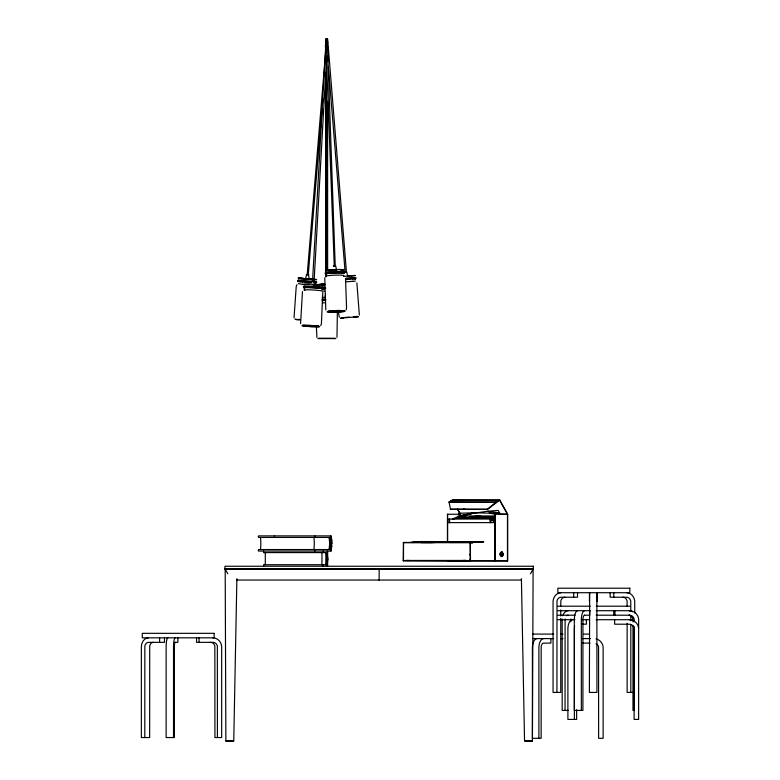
<?xml version="1.0" encoding="UTF-8"?>
<svg xmlns="http://www.w3.org/2000/svg" width="780" height="780" viewBox="0 0 780 780"><rect width="100%" height="100%" fill="white"/><g stroke="black" fill="none" stroke-linecap="round" stroke-linejoin="round"><path stroke-width="1.17" d="M589.426 601.409L589.485 592.712M596.924 601.409L596.983 592.712M521.41 578.731L524.54 740.893L532.418 741L533.101 569.215L523.312 569.049M596.934 600.941L597.158 592.712M326.723 559.855L326.557 552.591A10.111 0.877 -90 0 1 326.469 564.73L326.723 559.855L327.805 559.942M326.683 562.175L327.746 562.536L327.317 552.591A1.531 1.365 -9.9 0 0 327.376 551.08L327.795 559.972M234.985 569.049L225.196 569.215L225.878 741L233.756 740.893L236.886 578.731M329.969 549.559L330.661 543.484L329.969 537.42M326.713 561.034L327.464 561.034L327.376 566.251A1.531 1.365 9.9 0 0 327.308 564.73L327.395 563.277L326.635 563.277M313.121 280.8L312.565 280.722L325.972 41.701L327.619 41.866L327.415 44.294M313.511 280.741L314.106 280.858L326.586 57.554M327.2 46.634L327.473 41.779L326.869 41.828M315.101 284.944C307.067 283.861 322.842 286.026 315.12 284.564M318.61 285.256L317.011 284.719M330.681 537.42L258.531 537.42L258.209 536.659L258.531 535.899L330.935 535.899A1.531 1.287 -34.4 0 1 330.681 537.42L331.373 543.484L330.681 549.559L258.531 549.559L258.219 550.456L258.531 551.08L330.935 551.08L331.909 544.83L330.632 544.684M301.821 278.889L301.86 278.187L298.058 278.041L312.039 279.425M300.583 278.509L303.449 278.655L300.797 278.07M307.193 274.667L326.488 41.701M302.728 278.177L307.349 279.415L302.708 278.665M308.256 274.755L322.13 108.576M322.53 103.73L322.93 98.875M324.821 75.826L325.026 73.408M311.259 279.698L311.308 278.928L312.926 279.094L312.877 279.796M314.135 279.62L315.208 279.445L314.155 279.474M565.091 618.94L565.042 710.424M570.882 618.94L570.833 621.826M324.997 297.59L325.562 294.216M308.471 274.755L309.231 279.328L305.487 279.026L306.599 274.609L307.72 274.735M359.356 315.013L356.869 282.877M324.763 277.807L325.806 309.943M314.847 537.42L314.847 535.899M314.847 551.08L314.847 549.559M302.474 291.535L300.573 323.661M336.979 337.243L337.369 311.825M346.106 310.031L346.573 308.051L345.52 278.509M323.281 552.591L323.281 551.08M323.281 566.251L323.281 564.73M320.775 325.601L321.418 323.671L322.784 292.402M296.907 284.68L296.215 286.601L294.04 317.86M530.478 573.768L533.179 569.068L225.118 569.068L227.819 573.768M450.508 509.399L449.056 502.018L452.361 499.98L499.775 500.058L487.5 509.399L450.352 509.242L487.354 509.242L496.334 501.94L499.775 500.058L507.653 514.254L507.653 560.859L447.437 560.859M263.572 551.08L263.572 552.591L327.317 552.591M331.646 547.531L330.447 547.004M452.429 500.224L499.629 500.224L507.468 514.254L507.468 560.859M507.468 514.254L499.142 514.088M507.653 560.859L403.231 560.596L403.504 542.441L474.523 542.392L470.34 542.266M331.783 546.215L330.564 545.864M325.738 41.769C326.986 40.872 324.392 46.215 325.738 47.834M327.239 44.187L327.444 41.788M318.63 284.875L319.878 285.041C314.983 283.93 332.534 284.407 321.165 284.31M331.88 542.188L330.632 542.295M449.212 502.183L496.411 502.183L449.056 502.018L451.63 500.711M334.279 266.194L325.728 39.088L326.284 39.02L327.229 39.029L335.224 266.116M334.376 266.068L333.44 266.146L334.201 266.077M334.952 266.146L335.702 266.068L336.609 270.523M342.556 269.939C337.096 269.363 344.672 270.29 341.513 270.26M462.091 517.462L472.602 513.386L487.578 511.27L498.206 510.412L499.629 512.918L494.842 513.601M312.565 280.722L313.121 280.712M313.687 280.751L314.438 280.829L313.843 280.771M175.237 642.33L175.1 642.379A4.865 0.887 -90 0 0 174.349 646.064L174.33 737.548L166.14 737.548L166.14 646.133A9.37 1.706 -90 0 1 167.836 637.835M521.586 580.037L236.74 580.037M473.986 512.782L458.533 513.289L459.966 515.95L473.986 512.782L499.785 513.435M327.142 270.348L336.755 269.977L330.788 269.87M472.602 513.386L458.123 515.99L458.669 517.783M584.659 615.206L584.405 615.245A4.865 1.706 -90 0 0 582.943 618.94L582.913 710.424L574.314 710.424L574.314 619.008A9.37 3.295 -90 0 1 577.59 610.701M306.979 274.638L306.637 274.619M308.812 274.794L308.1 274.745M298.223 279.864L311.883 281.297M305.487 279.026L306.033 279.035M298.165 280.605L297.473 280.625L298.155 280.751M298.467 281.385L297.785 281.404L298.457 281.522M298.282 283.627L302.435 284.271M313.755 282.155L316.875 282.214L315.247 282.224M467.317 517.491L480.48 515.629M449.163 522.649L448.968 519.08L449.494 519.022L449.699 522.629M453.034 518.632L452.41 518.7L454.828 518.7M490.756 522.629L490.561 519.022L490.025 519.08L490.23 522.649M568.181 615.206L567.723 615.245A4.865 3.091 -90 0 0 566.65 615.771M325.757 39.098L327.649 39L346.447 272.025L344.565 272.171M328.399 67.031L345.121 272.132M355.144 277.349L346.135 278.08M355.397 281.083L352.765 281.297M351.517 275.759L355.31 275.447L348.007 276.032M347.636 276.442L346.778 271.996L346.183 272.044M352.784 278.294L355.563 278.06L354.276 278.158M352.589 279.055L355.261 278.84L354.334 278.909M355.066 316.622L357.474 316.417L353.369 316.758M343.57 276.403L352.579 275.662M348.611 278.626L353.057 278.265M346.193 278.821L348.699 278.626M346.252 279.572L352.852 279.035M346.437 281.814L352.774 281.297M345.169 317.401L349.274 317.09M342.956 317.967L355.641 316.933M153.416 642.33L152.87 642.379A4.865 3.705 -90 0 0 149.711 646.064L149.653 737.548L141.365 737.548L141.365 646.133A9.37 7.127 -90 0 1 148.444 637.835M326.45 42.764L326.372 39.107M305.516 284.339L309.173 284.281M318.718 326.323L302.572 325.299L310.801 325.299M326.157 39.117L327.21 39.02M565.012 597.207L564.389 597.256A4.865 4.183 -90 0 0 560.83 600.941L560.761 606.265M334.279 266.038L335.371 266.029M492.619 518.329L495.017 518.242M490.513 519.422L492.911 519.343M225.859 741L233.756 740.893M225.205 569.215L237.071 569.049M334.766 266.048L335.663 266.048M420.937 541.525L482.927 541.759L419.981 541.622L431.213 541.846M424.788 541.798L419.971 541.808L483.834 541.827L470.613 541.603M421.892 542.422L410.933 542.432L414.268 542.49M431.476 542.51L411.976 542.344M449.748 542.49L472.894 542.461L469.404 542.383M420.937 542.617L434.197 542.597M470.34 542.539L472.758 542.539L470.389 542.5M326.498 59.309L327.619 59.309M322.198 297.209L324.841 297.59M322.198 299.081L324.451 299.081M322.003 299.832L326.03 299.832M322.198 300.583L324.548 300.583M322.374 302.835L324.548 302.835M318.649 338.227L335.098 338.227M317.879 338.598L335.868 338.598M460.268 514.254L447.437 514.254L447.437 541.739M507.653 514.254L494.822 514.254L494.822 560.859M459.966 515.95L462.374 515.95M469.628 515.95L494.988 515.95M456.154 517.12L494.803 517.12M454.058 518.222L495.115 518.222M454.818 518.271L494.647 518.271M448.968 519.08L490.561 519.022M490.123 519.373L493.74 519.373L493.925 521.761M447.437 522.62L495.007 522.62M330.077 537.839L330.788 537.839A1.268 0.663 -12.8 0 0 331.217 537.001L330.935 535.899M330.281 538.873L330.993 538.873A1.268 0.536 -9.8 0 0 331.461 538.19L331.217 537.001M330.447 539.975L331.675 539.663L331.461 538.19M330.564 541.115L331.831 540.881L331.646 539.448M419.65 542.168L416.072 541.973L422.058 541.973M422.848 542.061L414.424 542.071L474.63 542.197L469.823 542.081M469.95 541.954L473.275 542.139L413.332 542.158L474.513 542.275L470.252 542.188M403.231 542.714L472.816 542.656L470.389 542.597M330.661 543.484L331.929 543.484M330.281 548.106L330.993 548.106A1.268 0.536 9.8 0 1 331.461 548.788M330.077 549.139L330.788 549.139A1.268 0.663 12.8 0 1 331.217 549.978M326.586 553.01L327.337 553.01A1.268 0.702 -3.3 0 0 327.454 552.172M326.635 554.044L327.395 554.044A1.268 0.575 -2.5 0 0 327.512 553.361M326.683 555.145L327.629 554.658M326.713 556.286L327.659 555.965M326.723 557.466L327.61 557.291M326.732 558.665L327.805 558.665M465.787 560.44L405.951 560.459L409.734 560.537M326.586 564.31L327.337 564.31A1.268 0.702 3.3 0 1 327.454 565.149M327.317 564.73L263.572 564.73L263.572 566.251M224.952 568.717L533.344 568.717M557.875 606.206L590.333 606.206M596.203 606.206L629.801 606.206M557.875 610.701L590.333 610.701M596.203 610.701L629.801 610.701M557.846 615.206L575.104 615.206M584.522 615.206L589.768 615.206L589.768 610.701M596.183 615.206L629.821 615.206M557.846 619.7L574.86 619.7M582.192 619.7L589.134 619.7M596.183 619.7L629.821 619.7M582.056 624.195L586.385 624.195L586.385 619.7M532.896 634.091L553.644 634.091M560.683 634.091L563.033 634.091M583.781 634.091L589.505 634.091M532.896 638.596L553.644 638.596M560.683 638.596L563.033 638.596M582.524 638.596L590.431 638.596M174.72 642.33L177.879 642.33L177.879 637.835M582.777 643.091L590.05 643.091M633.808 692.425L627.13 692.425L627.13 623.249M568.513 710.424L562.185 710.424L562.185 619.008M524.54 740.893L532.438 741M416.072 541.973L422.156 541.993M441.626 542.051L473.275 542.139M422.087 542.266L413.624 542.246L418.129 542.441M445.048 542.334L471.637 542.402L469.462 542.315M300.622 278.128L299.569 278.158L301.85 278.519M297.804 280.576L298.779 280.585M314.857 282.935L316.436 282.935L315.198 282.692M296.244 319.264L295.025 319.303L296.887 319.576M521.216 569.049L533.091 569.215M420.215 541.71L432.617 541.925M471.724 541.72L482.284 541.954M463.398 560.43L467.181 560.508M490.581 520.63L495.349 520.767M415.204 542.256L421.483 542.441M322.784 285.363C328.614 286.25 317.382 284.944 322.793 285.733M326.498 41.798L326.079 41.72M313.969 279.542L316.709 279.572L313.989 279.152M313.823 281.414L316.241 281.336M313.697 282.906L315.178 282.974M298.204 319.39L299.9 319.488M629.314 615.206L630.035 615.245A4.865 4.797 -90 0 1 634.12 618.94L634.198 621.826M313.609 280.722L312.224 280.693L313.316 280.829M210.259 642.33L210.941 642.379A4.865 4.583 -90 0 1 214.851 646.064L214.929 737.548L221.666 737.548L221.666 646.133A9.37 8.834 -90 0 0 212.891 637.835M303.449 278.655L305.341 278.782M309.397 279.201L312.907 279.425L309.387 279.123M312.01 282.067L302.308 281.268M309.416 282.613L311.766 282.789M622.82 597.207L623.444 597.256A4.865 4.241 -90 0 1 627.062 600.941L627.13 606.265M307.437 274.638L308.012 274.755M307.349 279.415L312.058 278.947M307.154 281.707L309.67 281.902M307.096 282.438L309.514 282.633M304.688 282.233L307.096 282.448M302.435 282.029L304.785 282.233M302.435 284.271L304.6 284.476M300.3 281.063L302.494 281.278M300.505 281.824L302.62 282.029M297.648 319.702L299.89 319.907M308.675 279.25L309.231 279.328M298.76 280.878L300.563 281.073M299.023 281.639L300.768 281.834M296.224 319.527L298.194 319.732M316.612 325.767L318.727 326.089M487.578 511.27L499.629 512.918M297.794 280.722L299.091 280.898M298.096 281.502L299.344 281.668M489.109 512.782L495.612 514.508M339.281 317.158L338.305 311.698M457.616 509.077L460.415 514.088M457.47 509.242L459.712 513.25M316.914 337.496L316.378 326.05M327.522 56.111L327.912 60.967M331.783 540.764L331.89 543.484M502.846 552.952L502.925 555.331M502.271 551.704L502.437 556.52M501.482 551.85L501.637 556.686M469.979 554.2L469.979 555.077M470.008 559.211L470.008 559.962M327.288 101.186L327.444 269.753M325.767 73.3L325.952 270.972M325.952 273.39L325.952 277.036M634.725 613.041L634.725 601.01A9.37 8.171 -90 0 0 626.603 592.712M634.198 626.681L634.198 710.424L632.97 710.424L632.97 625.472M632.97 621.826L632.892 618.94A4.865 4.797 -90 0 0 628.807 615.245M630.806 611.12L630.727 600.941A4.865 4.241 -90 0 0 627.12 597.256L610.135 597.207L610.135 592.712M630.806 615.976L630.806 620.822M630.806 624.468L630.806 692.425M614.962 610.701L614.962 615.206M614.63 619.7L614.63 624.195L629.899 624.244A4.865 4.865 0 0 1 634.042 627.939L634.13 719.423L638.625 719.423L638.635 619.008A9.37 9.243 -90 0 0 629.45 610.701M613.801 592.712L613.801 597.207M613.743 610.701L613.743 615.206M596.875 601.01L596.924 692.425L589.378 692.425L589.66 592.712M581.334 710.424L581.334 619.008A9.37 3.295 -90 0 1 584.61 610.701M577.522 592.712L577.522 597.207L560.567 597.256A4.865 4.183 -90 0 0 556.998 600.941L556.93 692.425M576.644 709.712L576.644 719.423L567.899 719.423L567.899 628.007A9.37 4.69 -90 0 1 572.559 619.7M574.392 719.423L574.392 628.007A9.37 4.69 -90 0 1 574.655 625.794M573.7 592.712L573.7 597.207M560.761 609.901L560.761 615.976M560.761 618.404L560.761 692.425L553.059 692.425L553.059 601.01A9.37 8.063 -90 0 1 561.073 592.712M550.894 638.596L550.894 643.091L543.26 643.139A4.865 2.438 -90 0 0 541.183 646.834L541.144 738.309L532.399 738.309L532.399 646.903A9.37 4.69 -90 0 1 537.059 638.596M538.892 738.309L538.892 646.903A9.37 4.69 -90 0 1 543.553 638.596M495.007 514.254L494.822 561.132L494.627 522.62M447.623 514.254L447.623 541.739M403.504 542.441L403.504 560.859M379.148 569.068L379.148 580.379M327.619 101.917L327.619 269.948M326.128 73.915L326.128 271.167M326.128 273.604L326.128 276.042M217.425 737.548L217.357 646.064A4.865 4.583 -90 0 0 213.447 642.379L196.55 642.33L196.55 637.835M199.056 637.835L199.056 642.33M173.511 737.548L173.511 646.133A9.37 1.706 -90 0 1 175.207 637.835M164.482 637.835L164.482 642.33L147.995 642.379A4.865 3.705 -90 0 0 144.846 646.064L144.787 737.548M159.617 637.835L159.617 642.33M313.94 537.42A18.71 6.396 -90 0 1 313.94 549.559M260.481 537.42A18.71 6.396 90 0 1 260.481 549.559M330.681 549.559A1.531 1.287 34.4 0 1 330.935 551.07M274.385 536.26A1.531 1.287 -34.4 0 1 274.619 535.909M328.906 537.42A10.111 3.461 -90 0 1 328.906 549.559M329.618 537.42A10.111 3.461 -90 0 1 329.618 549.559M321.896 552.591A18.71 1.628 -90 0 1 321.896 564.73M265.219 552.591A18.71 1.628 -90 0 1 265.219 564.73M327.395 563.277A1.268 0.575 2.5 0 1 327.512 563.959M325.709 552.591A10.111 0.877 -90 0 1 325.709 564.73M491.819 520.396A3.617 2.564 -90 0 1 490.288 520.348M464.431 508.95A2.281 1.268 41.8 0 1 463.613 508.979M562.809 615.761A9.37 5.947 -90 0 1 568.093 610.701M629.343 610.769A9.37 9.243 -90 0 1 630.445 610.974M631.517 611.315A9.37 9.243 -90 0 1 632.541 611.783M596.076 638.869A9.37 9.37 0 0 1 603.135 646.903L603.135 738.309L598.63 738.309L598.553 646.834A4.865 4.865 0 0 0 596.086 643.666M629.314 619.7A9.37 9.37 0 0 1 638.625 628.007M324.285 285.548A9.36 0.799 -0.1 0 1 322.033 285.47M318.61 285.188A9.36 0.799 -0.1 0 1 324.285 284.008M325.865 288.22A9.731 0.829 -0.1 0 1 321.848 288.122M324.295 287.42A9.36 0.799 -0.1 0 1 322.033 287.342A9.36 0.526 3.2 0 0 312.994 286.221A9.36 0.526 3.2 0 0 303.947 286.377M324.392 291.125A8.98 0.77 -0.1 0 1 322.228 291.047M324.392 288.883A8.98 0.77 -0.1 0 1 322.218 288.805M324.295 288.912A9.36 0.799 -0.1 0 1 322.033 288.834M324.295 288.171A9.36 0.799 -0.1 0 1 322.033 288.093A9.36 0.526 3.2 0 0 312.956 286.972A9.36 0.526 3.2 0 0 303.907 287.128M303.547 287.108A9.731 0.546 3.2 0 1 314.223 287.03A9.731 0.546 3.2 0 1 321.35 288.239M304.98 284.69A9.36 0.526 3.2 0 1 313.102 284.359A9.36 0.526 3.2 0 1 321.165 285.597M304.99 290.296A8.98 0.507 3.2 0 1 310.459 289.868A8.98 0.507 3.2 0 1 321.74 290.989M304.229 287.888A8.98 0.507 3.2 0 1 311.737 287.674A8.98 0.507 3.2 0 1 321.867 288.746M304.795 288.054A9.36 0.526 3.2 0 1 311.688 287.654A9.36 0.526 3.2 0 1 321.916 288.883M325.757 272.581A9.36 0.673 -2 0 1 334.776 271.421A9.36 0.673 -2 0 1 343.824 271.947M326.391 273.488A9.731 0.702 -2 0 1 334.796 272.132A9.731 0.702 -2 0 1 343.239 272.883M326.625 270.845A9.36 0.673 -2 0 1 334.708 269.548A9.36 0.673 -2 0 1 342.82 270.27M326.245 276.305A8.98 0.643 -2 0 1 334.903 275.184A8.98 0.643 -2 0 1 343.59 275.681M326.167 274.063A8.98 0.643 -2 0 1 334.825 272.942A8.98 0.643 -2 0 1 343.512 273.439M326.713 273.458A9.36 0.673 -2 0 1 333.577 272.21A9.36 0.673 -2 0 1 343.853 272.688M326.742 274.209A9.36 0.673 -2 0 1 333.606 272.961A9.36 0.673 -2 0 1 343.873 273.439M344.399 310.81A8.229 0.595 -2 0 1 333.04 311.756A8.229 0.595 -2 0 1 330.349 310.889M336.16 310.508A8.229 0.595 -2 0 1 340.275 310.44M470.515 560.596L470.243 542.441L470.243 560.8L403.231 560.596L470.515 560.596M302.835 325.572L310.752 326.596L318.981 326.596L302.835 325.572M355.894 278.031L355.202 278.09L355.894 278.031M355.582 278.811L354.9 278.869L355.582 278.811M340.645 318.152L342.196 318.026L340.636 318.152M358.273 316.729L355.105 316.992L358.273 316.729M343.502 317.918L341.533 318.074L343.502 317.928M533.344 566.251L224.952 566.251L224.952 568.844L533.344 568.844L533.344 566.251M629.811 588.208L557.856 588.208L557.856 592.712L629.811 592.712L629.811 588.208M214.13 633.331L142.262 633.331L142.262 637.835L214.13 637.835L214.13 633.331M502.583 555.194A1.94 1.375 -90 0 0 501.403 552.269A1.94 1.375 -90 0 0 500.204 555.184A1.94 1.375 -90 0 0 502.583 555.194M502.778 555.194A1.94 1.375 -90 0 0 501.589 552.269A1.94 1.375 -90 0 0 500.389 555.184A1.94 1.375 -90 0 0 502.778 555.194M304.415 326.137A8.98 0.507 3.2 0 0 319.43 326.752A8.98 0.507 3.2 0 0 308.461 325.523A8.98 0.507 3.2 0 0 304.415 326.137M331.705 312.195A8.98 0.643 -2 0 0 345.169 311.152A8.98 0.643 -2 0 0 331.685 311.074A8.98 0.643 -2 0 0 331.705 312.195M332.085 312.136A8.229 0.595 -2 0 0 344.409 311.181A8.229 0.595 -2 0 0 332.065 311.113A8.229 0.595 -2 0 0 332.085 312.136"/></g></svg>
